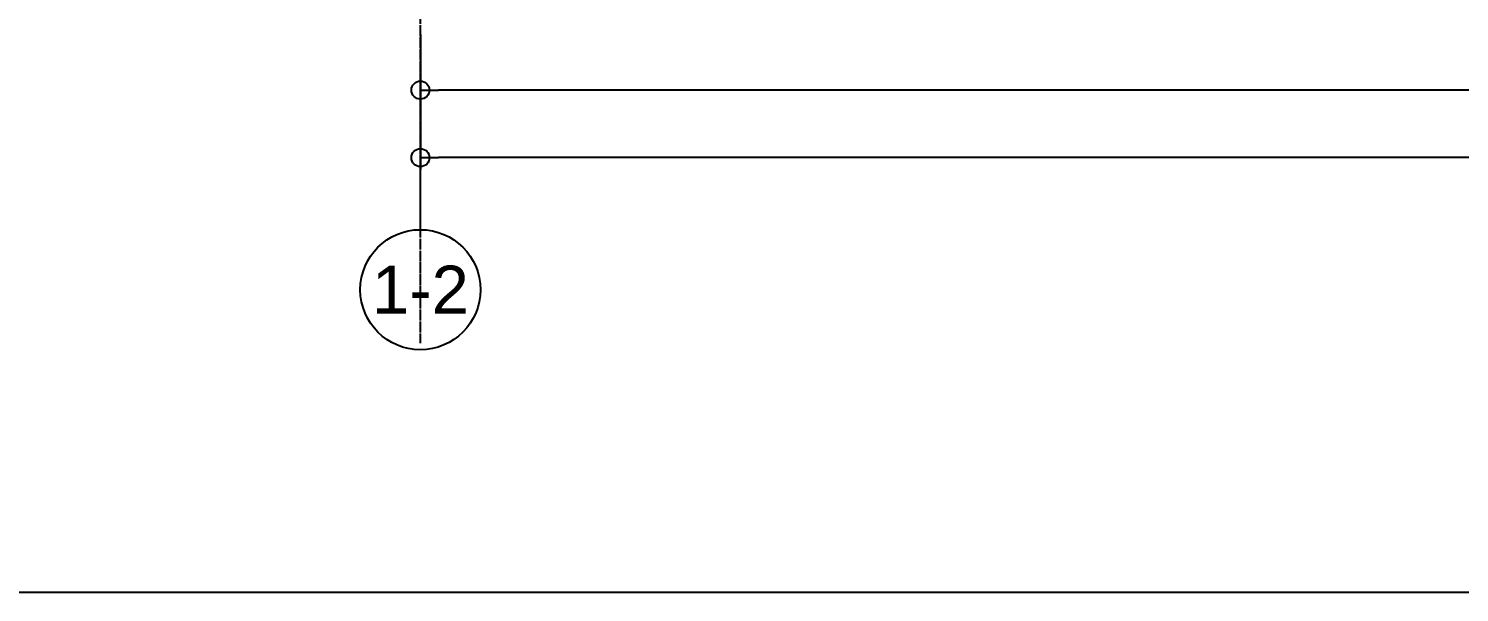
# Model space of a CAD drawing. Header units: millimetres. Extents: x 2519235 to 7246330, y 25937 to 201821.
# Drawn here: x 2827557 to 2833512, y 96627 to 98975 of the extents above; entities that cross this region are included whole.
import ezdxf
from ezdxf.enums import TextEntityAlignment as Align
from ezdxf.xclip import XClip

# ---------------------------------------------------------------- set-up
doc = ezdxf.new("R2010")
doc.units = ezdxf.units.MM
doc.header["$XCLIPFRAME"] = 0
doc.linetypes.add('DPA_Grid _ Level 100', pattern=[10, 5.5, -1.6, 1.3, -1.6])
doc.linetypes.add('TA_GL_000.90000', pattern=[2.475, 0.9, -0.225, 0.225, -0.225, 0.9])
for name, color, linetype in [('000 - 0_HIDE_OBJ_FRAMING_DEF_SUB_1', 7, 'Continuous'), ('000 - 0_SYM_DWG_GRID-BUBBLE_MAIN_COLOR_1', 7, 'Continuous'), ('000 - 0_SYM_DWG_GRIDLINE_MAIN_COLOR_1', 7, 'Continuous'), ('000 - 0_SYM_DWG_GRIDLINE_MAIN_COLOR_251', 7, 'Continuous'), ('010 - ASPG_DIMS_NOM', 7, 'Continuous'), ('010 - ASPG_DIMS_OVERALL_2', 7, 'Continuous')]:
    doc.layers.add(name, color=color, linetype=linetype)
doc.styles.add('Arial', font='arial.ttf', dxfattribs={"height": 300})
doc.styles.add('FAMELINE_FOR_CKST', font='arial.ttf')
doc.styles.add('TA', font='', dxfattribs={"height": 4.5})
doc.styles.get('TA').set_extended_font_data('Cordia New')
doc.dimstyles.new('FAMELINE-CKST_C-C', dxfattribs={"dimtxt": 0.3, "dimasz": 0.15, "dimexe": 0.1, "dimexo": 0.1, "dimgap": 0.05, "dimtad": 1, "dimzin": 0, "dimdsep": 46, "dimtxsty": 'FAMELINE_FOR_CKST', "dimblk": 'ORIGIN', "dimblk1": 'ORIGIN', "dimblk2": 'ORIGIN', "dimsah": 1, "dimcen": 0.1, "dimdle": 0.1, "dimclrd": 7, "dimclre": 7, "dimclrt": 7, "dimadec": 0, "dimazin": 0, "dimtfac": 1, "dimtix": 1, "dimtmove": 2, "dimatfit": 3, "dimfxl": 1, "dimtolj": 1, "dimtzin": 0, "dimlwd": -1, "dimlwe": -1, "dimarcsym": 0})

# ---------------------------------------------------------------- blocks, each defined once
blk = doc.blocks.new('*U1063')
at = {"layer": '000 - 0_SYM_DWG_GRIDLINE_MAIN_COLOR_1', "color": 7}
blk.add_line((37.25, 0), (32.25, 0), dxfattribs=at)
blk.add_circle((42.25, 0), 5, dxfattribs=at)
at = {"color": 7, "style": 'TA', "flags": 1}
blk.add_attdef('LOCATION', (6, -6), '', height=4.5, rotation=270, dxfattribs=at)
at = {"layer": '000 - 0_SYM_DWG_GRID-BUBBLE_MAIN_COLOR_1', "color": 7, "style": 'Arial'}
blk.add_attdef('GRID-HEAD', text='', height=4, rotation=90, dxfattribs=at).set_placement((42.25, 0), align=Align.MIDDLE_CENTER)
blk = doc.blocks.new('_Origin')
at = {"color": 7, "linetype": 'ByBlock', "lineweight": -2}
blk.add_line((0, 0), (-1, 0), dxfattribs=at)
blk.add_circle((0, 0), 0.5, dxfattribs=at)
blk = doc.blocks.new('*D2765')
at = {"layer": '010 - ASPG_DIMS_OVERALL_2', "color": 7, "transparency": 16777216}
for p, q in [((-24600, 98950), (-24600, 98387.5)), ((0, 98950), (0, 98387.5)), ((-75, 98437.5), (-24525, 98437.5))]:
    blk.add_line(p, q, dxfattribs=at)
at = {"layer": 'Defpoints', "color": 7, "transparency": 16777216}
for p in [(-24600, 99000), (0, 99000), (-24600, 98437.5)]:
    blk.add_point(p, dxfattribs=at)
at = {"layer": '010 - ASPG_DIMS_OVERALL_2', "color": 7, "transparency": 16777216, "xscale": 75, "yscale": 75, "zscale": 75, "rotation": 180}
blk.add_blockref('_Origin', (-24600, 98437.5), dxfattribs=at)
at = {"layer": '010 - ASPG_DIMS_OVERALL_2', "color": 7, "transparency": 16777216, "xscale": 75, "yscale": 75, "zscale": 75}
blk.add_blockref('_Origin', (0, 98437.5), dxfattribs=at)
at = {"layer": '010 - ASPG_DIMS_OVERALL_2', "color": 7, "transparency": 16777216, "insert": (-12300, 98539.1), "char_height": 150, "attachment_point": 5, "style": 'FAMELINE_FOR_CKST'}
blk.add_mtext('\\A1;24600', dxfattribs=at)
blk = doc.blocks.new('*D2768')
at = {"layer": '010 - ASPG_DIMS_NOM', "color": 7, "transparency": 16777216}
for p, q in [((-24600, 98950), (-24600, 98668.7)), ((-13200, 98950), (-13200, 98668.7)), ((-13275, 98718.7), (-24525, 98718.7))]:
    blk.add_line(p, q, dxfattribs=at)
at = {"layer": 'Defpoints', "color": 7, "transparency": 16777216}
for p in [(-24600, 99000), (-13200, 99000), (-24600, 98718.7)]:
    blk.add_point(p, dxfattribs=at)
at = {"layer": '010 - ASPG_DIMS_NOM', "color": 7, "transparency": 16777216, "xscale": 75, "yscale": 75, "zscale": 75, "rotation": 180}
blk.add_blockref('_Origin', (-24600, 98718.7), dxfattribs=at)
at = {"layer": '010 - ASPG_DIMS_NOM', "color": 7, "transparency": 16777216, "xscale": 75, "yscale": 75, "zscale": 75}
blk.add_blockref('_Origin', (-13200, 98718.7), dxfattribs=at)
at = {"layer": '010 - ASPG_DIMS_NOM', "color": 7, "transparency": 16777216, "insert": (-18900, 98820.3), "char_height": 150, "attachment_point": 5, "style": 'FAMELINE_FOR_CKST'}
blk.add_mtext('\\A1;11400', dxfattribs=at)
blk = doc.blocks.new('A$Cb853d02f')
at = {"layer": 'Defpoints', "color": 7}
blk.add_lwpolyline([(773.84, 0), (0, 0), (0, 444), (773.84, 444)], close=True, dxfattribs=at)
blk = doc.blocks.new('W-1-PP17-ENT1_REV02_20260415-160509_PP17_ENT1_ELE1_DIMS_1')
at = {"layer": '000 - 0_SYM_DWG_GRIDLINE_MAIN_COLOR_251', "color": 7, "linetype": 'TA_GL_000.90000', "xscale": 50, "yscale": 50, "zscale": 50, "rotation": 270}
blk.add_blockref('*U1063', (-24600, 100000), dxfattribs=at).add_auto_attribs({'GRID-HEAD': '1-2'})
at = {"layer": '010 - ASPG_DIMS_NOM', "color": 7}
dim = blk.add_linear_dim(base=(-24600, 98718.7), p1=(-13200, 99000), p2=(-24600, 99000), dimstyle='FAMELINE-CKST_C-C', override={"dimscale": 500, "dimdec": 0, "dimlfac": 1, "dimclrd": 7, "dimclre": 7, "dimclrt": 7}, dxfattribs=at)
dim.commit()
dim.dimension.update_dxf_attribs({"geometry": '*D2768', "text_midpoint": (-18900, 98820.3)})
at = {"layer": '010 - ASPG_DIMS_OVERALL_2', "color": 7}
dim = blk.add_linear_dim(base=(-24600, 98437.5), p1=(0, 99000), p2=(-24600, 99000), dimstyle='FAMELINE-CKST_C-C', override={"dimscale": 500, "dimdec": 0, "dimlfac": 1, "dimclrd": 7, "dimclre": 7, "dimclrt": 7}, dxfattribs=at)
dim.commit()
dim.dimension.update_dxf_attribs({"geometry": '*D2765', "text_midpoint": (-12300, 98539.1)})

msp = doc.modelspace()

# ---------------------------------------------------------------- linework, layer by layer
at = {"layer": '000 - 0_HIDE_OBJ_FRAMING_DEF_SUB_1', "color": 7, "linetype": 'DPA_Grid _ Level 100'}
msp.add_line((2829187.351, 97664.337), (2829187.351, 120577.613), dxfattribs=at)

# ---------------------------------------------------------------- block references
at = {"color": 7, "xscale": 50, "yscale": 50, "zscale": 50}
msp.add_blockref('A$Cb853d02f', (2822637.995, 96626.65), dxfattribs=at)
at = {"color": 7}
ref = msp.add_blockref('W-1-PP17-ENT1_REV02_20260415-160509_PP17_ENT1_ELE1_DIMS_1', (2853787.508, 0), dxfattribs=at)
XClip(ref).set_block_clipping_path([(-30000, 96626.6495575321), (6019.5013926723, 118826.6489075039)])

doc.saveas('drawing.dxf')
